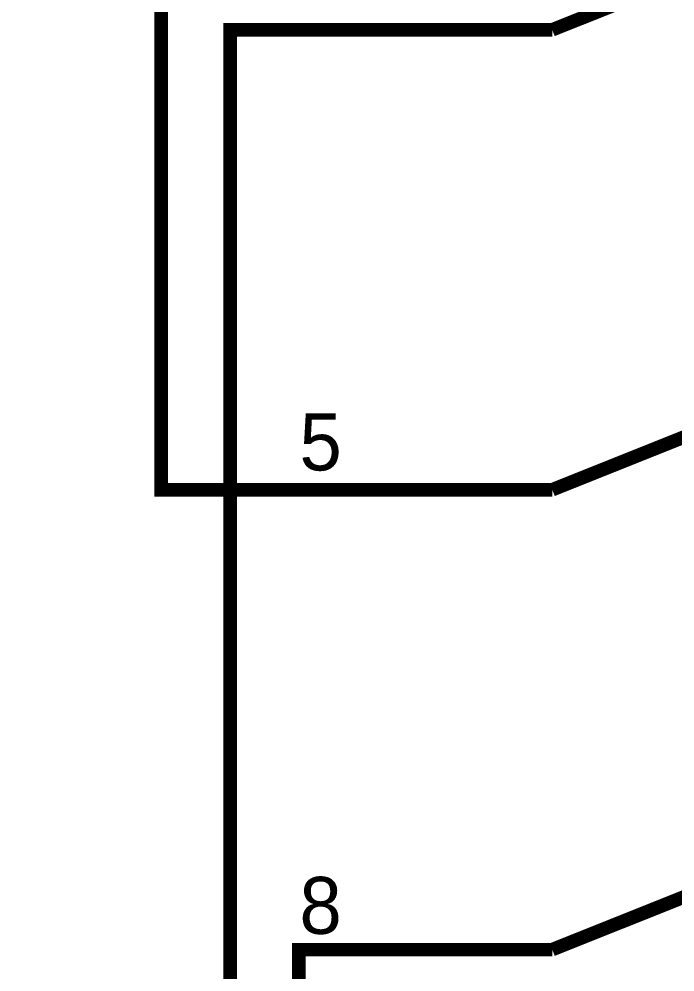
# Model space of a CAD drawing. Header units: inches. Extents: x 0 to 432, y 0 to 280.
# Drawn here: x 202.61 to 217.09, y 49.29 to 70.35 of the extents above; entities that cross this region are included whole.
import ezdxf

# ---------------------------------------------------------------- set-up
doc = ezdxf.new("R2010")
doc.units = ezdxf.units.IN
doc.layers.add('Sheet', color=255, linetype='Continuous')

msp = doc.modelspace()

# ---------------------------------------------------------------- linework, layer by layer
at = {"layer": 'Sheet'}
for points in [[(209.296, 59.945, 0.3, 0.3, 0), (205.747, 59.945, 0.3, 0.3, 0), (205.747, 83.82, 0.3, 0.3, 0), (68.586, 83.82, 0.3, 0.3, 0), (68.586, 167.629, 0.3, 0.3, 0), (81.794, 167.629, 0.3, 0.3, 0)], [(214.384, 70.108, 0.3, 0.3, 0), (219.718, 72.242, 0.3, 0.3, 0)], [(219.202, 37.339, 0.3, 0.3, 0), (207.275, 37.339, 0.3, 0.3, 0), (207.275, 70.108, 0.3, 0.3, 0), (209.296, 70.108, 0.3, 0.3, 0)], [(211.846, 70.108, 0.3, 0.3, 0), (209.296, 70.108, 0.3, 0.3, 0)], [(214.384, 70.108, 0.3, 0.3, 0), (211.846, 70.108, 0.3, 0.3, 0)], [(209.296, 49.782, 0.3, 0.3, 0), (208.791, 49.782, 0.3, 0.3, 0), (208.791, 40.383, 0.3, 0.3, 0), (254.006, 40.383, 0.3, 0.3, 0), (254.006, 66.043, 0.3, 0.3, 0), (342.909, 66.043, 0.3, 0.3, 0)], [(214.384, 59.945, 0.3, 0.3, 0), (219.718, 62.079, 0.3, 0.3, 0)], [(211.846, 59.945, 0.3, 0.3, 0), (209.296, 59.945, 0.3, 0.3, 0)], [(214.384, 59.945, 0.3, 0.3, 0), (211.846, 59.945, 0.3, 0.3, 0)], [(214.384, 49.782, 0.3, 0.3, 0), (219.718, 51.916, 0.3, 0.3, 0)], [(211.846, 49.782, 0.3, 0.3, 0), (209.296, 49.782, 0.3, 0.3, 0)], [(214.384, 49.782, 0.3, 0.3, 0), (211.846, 49.782, 0.3, 0.3, 0)]]:
    msp.add_lwpolyline(points, format="xyseb", dxfattribs=at)

# ---------------------------------------------------------------- texts
for s, p in [('5', (208.802, 60.372)), ('8', (208.802, 50.13))]:
    msp.add_text(s, height=1.258, dxfattribs=at).set_placement(p)

doc.saveas('drawing.dxf')
